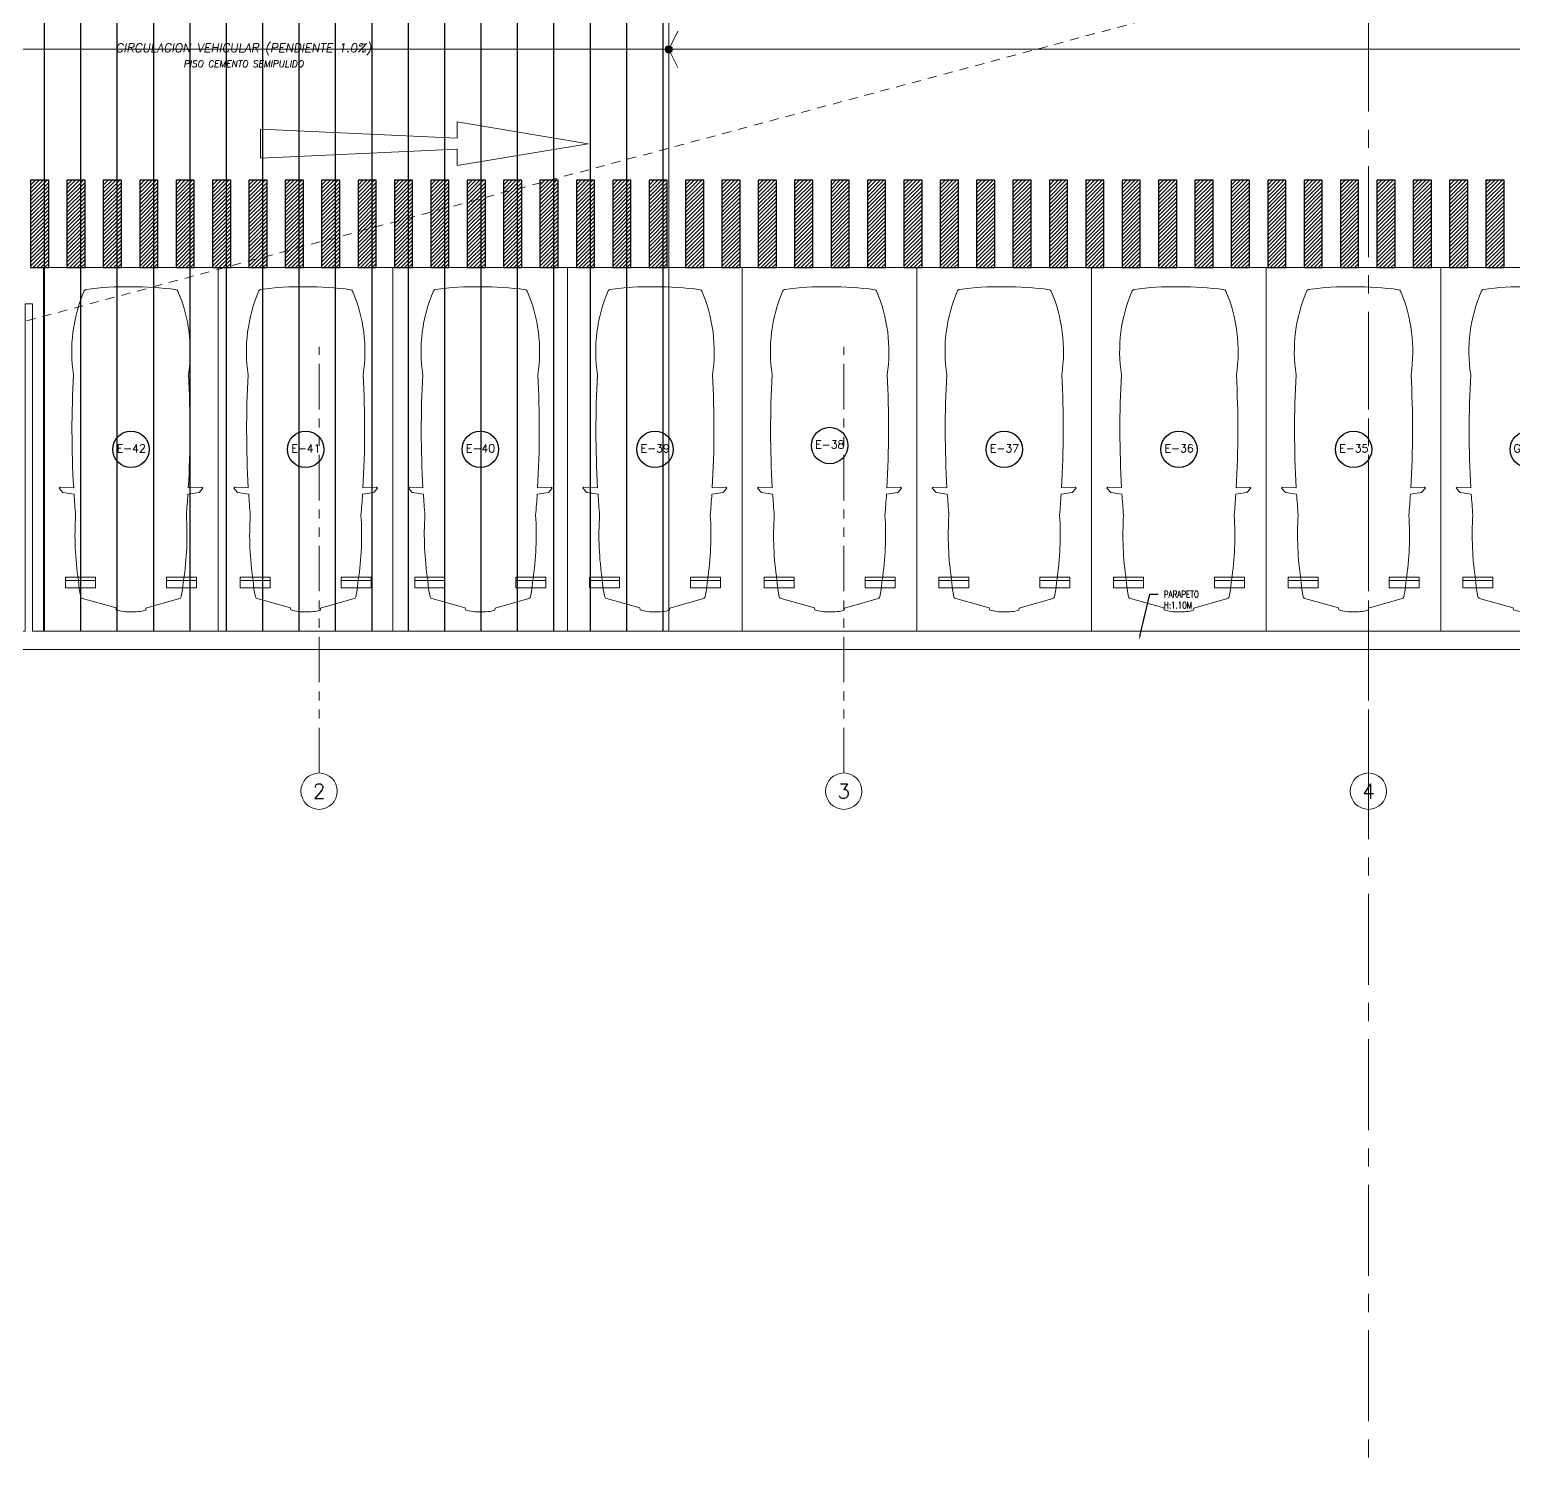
# Model space of a CAD drawing. Header units: millimetres. Extents: x 226317 to 226469, y 8188100 to 8188260.
# Drawn here: x 226348.31 to 226368.7, y 8188100.32 to 8188120.18 of the extents above; entities that cross this region are included whole.
import ezdxf
from ezdxf import colors
from ezdxf.entities.mleader import LeaderData, LeaderLine
from ezdxf.enums import TextEntityAlignment as Align
from ezdxf.math import Vec2, Vec3

# ---------------------------------------------------------------- set-up
doc = ezdxf.new("R2010")
doc.units = ezdxf.units.MM
for name, pattern in [('CENTER', [2, 1.25, -0.25, 0.25, -0.25]), ('HIDDEN2', [0.1875, 0.125, -0.0625]), ('PHANTOM', [2.5, 1.25, -0.25, 0.25, -0.25, 0.25, -0.25]), ('PHANTOM2', [1.25, 0.625, -0.125, 0.125, -0.125, 0.125, -0.125])]:
    doc.linetypes.add(name, pattern=pattern)
for name, color, linetype in [('A-COTAS INT', 8, 'Continuous'), ('A-EJES', 8, 'PHANTOM'), ('A-HATCH', 8, 'Continuous'), ('A-LINEAS', 8, 'Continuous'), ('A-MOBILIARIO', 8, 'Continuous'), ('A-MURO BAJO', 8, 'Continuous'), ('A-NUMERO ESTAC', 8, 'Continuous'), ('A-PROYECCIONES', 8, 'HIDDEN2'), ('A-TEXTO-ACABADO PISO', 8, 'Continuous'), ('A-TEXTO-AMBIENTES', 8, 'Continuous'), ('A-TEXTO-INDICACIONES', 8, 'Continuous'), ('CIRCULACION PEATONAL', 8, 'Continuous'), ('DLP_MURO BAJO', 8, 'Continuous')]:
    doc.layers.add(name, color=color, linetype=linetype)
doc.layers.add('A-ETAPAS', color=8, linetype='Continuous', lineweight=35, plot=False)
doc.styles.add('ROMANS', font='ROMANS.shx', dxfattribs={"oblique": 10})
doc.styles.add('TXT_COTAS', font='romans.shx', dxfattribs={"width": 0.8})

# ---------------------------------------------------------------- blocks, each defined once
blk = doc.blocks.new('*U25')
at = {"layer": 'CIRCULACION PEATONAL'}
h = blk.add_hatch(dxfattribs=at)
h.set_pattern_fill('ANSI31', color=256, scale=0.3)
h.set_pattern_definition([(45, (93.25036784235422, 0), (-0.02651650429449553, 0.02651650429449553), [])])
h.paths.add_polyline_path([(93.54736672583536, 0.2275326177477837), (93.29736672589357, 0.2275326177477837), (93.29736672589357, -0.9724673796445131), (93.54736672583536, -0.9724673796445131)])
h = blk.add_hatch(dxfattribs=at)
h.set_pattern_fill('ANSI31', color=256, scale=0.3)
h.set_pattern_definition([(45, (93.75036784235422, 0), (-0.02651650429449553, 0.02651650429449553), [])])
h.paths.add_polyline_path([(94.04736672583536, 0.2275326177477837), (93.79736672589357, 0.2275326177477837), (93.79736672589357, -0.9724673796445131), (94.04736672583536, -0.9724673796445131)])
h = blk.add_hatch(dxfattribs=at)
h.set_pattern_fill('ANSI31', color=256, scale=0.3)
h.set_pattern_definition([(45, (94.25036784235422, 0), (-0.02651650429449553, 0.02651650429449553), [])])
h.paths.add_polyline_path([(94.54736672583536, 0.2275326177477837), (94.29736672589357, 0.2275326177477837), (94.29736672589357, -0.9724673796445131), (94.54736672583536, -0.9724673796445131)])
h = blk.add_hatch(dxfattribs=at)
h.set_pattern_fill('ANSI31', color=256, scale=0.3)
h.set_pattern_definition([(45, (94.75036784235422, 0), (-0.02651650429449553, 0.02651650429449553), [])])
h.paths.add_polyline_path([(95.04736672583536, 0.2275326177477837), (94.79736672589357, 0.2275326177477837), (94.79736672589357, -0.9724673796445131), (95.04736672583536, -0.9724673796445131)])
h = blk.add_hatch(dxfattribs=at)
h.set_pattern_fill('ANSI31', color=256, scale=0.3)
h.set_pattern_definition([(45, (95.25036784235422, 0), (-0.02651650429449553, 0.02651650429449553), [])])
h.paths.add_polyline_path([(95.54736672583536, 0.2275326177477837), (95.29736672589357, 0.2275326177477837), (95.29736672589357, -0.9724673796445131), (95.54736672583536, -0.9724673796445131)])
h = blk.add_hatch(dxfattribs=at)
h.set_pattern_fill('ANSI31', color=256, scale=0.3)
h.set_pattern_definition([(45, (95.75036784235422, 0), (-0.02651650429449553, 0.02651650429449553), [])])
h.paths.add_polyline_path([(96.04736672583536, 0.2275326177477837), (95.79736672589357, 0.2275326177477837), (95.79736672589357, -0.9724673796445131), (96.04736672583536, -0.9724673796445131)])
h = blk.add_hatch(dxfattribs=at)
h.set_pattern_fill('ANSI31', color=256, scale=0.3)
h.set_pattern_definition([(45, (96.25036784235422, 0), (-0.02651650429449553, 0.02651650429449553), [])])
h.paths.add_polyline_path([(96.54736672583536, 0.2275326177477837), (96.29736672589357, 0.2275326177477837), (96.29736672589357, -0.9724673796445131), (96.54736672583536, -0.9724673796445131)])
h = blk.add_hatch(dxfattribs=at)
h.set_pattern_fill('ANSI31', color=256, scale=0.3)
h.set_pattern_definition([(45, (96.75036784235422, 0), (-0.02651650429449553, 0.02651650429449553), [])])
h.paths.add_polyline_path([(97.04736672583536, 0.2275326177477837), (96.79736672589357, 0.2275326177477837), (96.79736672589357, -0.9724673796445131), (97.04736672583536, -0.9724673796445131)])
h = blk.add_hatch(dxfattribs=at)
h.set_pattern_fill('ANSI31', color=256, scale=0.3)
h.set_pattern_definition([(45, (97.25036784235422, 0), (-0.02651650429449553, 0.02651650429449553), [])])
h.paths.add_polyline_path([(97.54736672583536, 0.2275326177477837), (97.29736672589357, 0.2275326177477837), (97.29736672589357, -0.9724673796445131), (97.54736672583536, -0.9724673796445131)])
h = blk.add_hatch(dxfattribs=at)
h.set_pattern_fill('ANSI31', color=256, scale=0.3)
h.set_pattern_definition([(45, (97.75036784235422, 0), (-0.02651650429449553, 0.02651650429449553), [])])
h.paths.add_polyline_path([(98.04736672583536, 0.2275326177477837), (97.79736672589357, 0.2275326177477837), (97.79736672589357, -0.9724673796445131), (98.04736672583536, -0.9724673796445131)])
h = blk.add_hatch(dxfattribs=at)
h.set_pattern_fill('ANSI31', color=256, scale=0.3)
h.set_pattern_definition([(45, (98.25036784235422, 0), (-0.02651650429449553, 0.02651650429449553), [])])
h.paths.add_polyline_path([(98.54736672583536, 0.2275326177477837), (98.29736672589357, 0.2275326177477837), (98.29736672589357, -0.9724673796445131), (98.54736672583536, -0.9724673796445131)])
h = blk.add_hatch(dxfattribs=at)
h.set_pattern_fill('ANSI31', color=256, scale=0.3)
h.set_pattern_definition([(45, (98.75036784235422, 0), (-0.02651650429449553, 0.02651650429449553), [])])
h.paths.add_polyline_path([(99.04736672583536, 0.2275326177477837), (98.79736672589357, 0.2275326177477837), (98.79736672589357, -0.9724673796445131), (99.04736672583536, -0.9724673796445131)])
h = blk.add_hatch(dxfattribs=at)
h.set_pattern_fill('ANSI31', color=256, scale=0.3)
h.set_pattern_definition([(45, (99.25036784235422, 0), (-0.02651650429449553, 0.02651650429449553), [])])
h.paths.add_polyline_path([(99.54736672583536, 0.2275326177477837), (99.29736672589357, 0.2275326177477837), (99.29736672589357, -0.9724673796445131), (99.54736672583536, -0.9724673796445131)])
h = blk.add_hatch(dxfattribs=at)
h.set_pattern_fill('ANSI31', color=256, scale=0.3)
h.set_pattern_definition([(45, (99.75036784235422, 0), (-0.02651650429449553, 0.02651650429449553), [])])
h.paths.add_polyline_path([(100.0473667258354, 0.2275326177477837), (99.79736672589357, 0.2275326177477837), (99.79736672589357, -0.9724673796445131), (100.0473667258354, -0.9724673796445131)])
h = blk.add_hatch(dxfattribs=at)
h.set_pattern_fill('ANSI31', color=256, scale=0.3)
h.set_pattern_definition([(45, (100.2503678423542, 0), (-0.02651650429449553, 0.02651650429449553), [])])
h.paths.add_polyline_path([(100.5473667258354, 0.2275326177477837), (100.2973667258936, 0.2275326177477837), (100.2973667258936, -0.9724673796445131), (100.5473667258354, -0.9724673796445131)])
h = blk.add_hatch(dxfattribs=at)
h.set_pattern_fill('ANSI31', color=256, scale=0.3)
h.set_pattern_definition([(45, (100.7503678423542, 0), (-0.02651650429449553, 0.02651650429449553), [])])
h.paths.add_polyline_path([(101.0473667258354, 0.2275326177477837), (100.7973667258936, 0.2275326177477837), (100.7973667258936, -0.9724673796445131), (101.0473667258354, -0.9724673796445131)])
h = blk.add_hatch(dxfattribs=at)
h.set_pattern_fill('ANSI31', color=256, scale=0.3)
h.set_pattern_definition([(45, (101.2503678423542, 0), (-0.02651650429449553, 0.02651650429449553), [])])
h.paths.add_polyline_path([(101.5473667258354, 0.2275326177477837), (101.2973667258936, 0.2275326177477837), (101.2973667258936, -0.9724673796445131), (101.5473667258354, -0.9724673796445131)])
h = blk.add_hatch(dxfattribs=at)
h.set_pattern_fill('ANSI31', color=256, scale=0.3)
h.set_pattern_definition([(45, (101.7503678423542, 0), (-0.02651650429449553, 0.02651650429449553), [])])
h.paths.add_polyline_path([(102.0473667258354, 0.2275326177477837), (101.7973667258936, 0.2275326177477837), (101.7973667258936, -0.9724673796445131), (102.0473667258354, -0.9724673796445131)])
h = blk.add_hatch(dxfattribs=at)
h.set_pattern_fill('ANSI31', color=256, scale=0.3)
h.set_pattern_definition([(45, (102.2503678423542, 0), (-0.02651650429449553, 0.02651650429449553), [])])
h.paths.add_polyline_path([(102.5473667258354, 0.2275326177477837), (102.2973667258936, 0.2275326177477837), (102.2973667258936, -0.9724673796445131), (102.5473667258354, -0.9724673796445131)])
h = blk.add_hatch(dxfattribs=at)
h.set_pattern_fill('ANSI31', color=256, scale=0.3)
h.set_pattern_definition([(45, (102.7503678423542, 0), (-0.02651650429449553, 0.02651650429449553), [])])
h.paths.add_polyline_path([(103.0473667258354, 0.2275326177477837), (102.7973667258936, 0.2275326177477837), (102.7973667258936, -0.9724673796445131), (103.0473667258354, -0.9724673796445131)])
h = blk.add_hatch(dxfattribs=at)
h.set_pattern_fill('ANSI31', color=256, scale=0.3)
h.set_pattern_definition([(45, (103.2503678423542, 0), (-0.02651650429449553, 0.02651650429449553), [])])
h.paths.add_polyline_path([(103.5473667258354, 0.2275326177477837), (103.2973667258936, 0.2275326177477837), (103.2973667258936, -0.9724673796445131), (103.5473667258354, -0.9724673796445131)])
h = blk.add_hatch(dxfattribs=at)
h.set_pattern_fill('ANSI31', color=256, scale=0.3)
h.set_pattern_definition([(45, (103.7503678423542, 0), (-0.02651650429449553, 0.02651650429449553), [])])
h.paths.add_polyline_path([(104.0473667258354, 0.2275326177477837), (103.7973667258936, 0.2275326177477837), (103.7973667258936, -0.9724673796445131), (104.0473667258354, -0.9724673796445131)])
h = blk.add_hatch(dxfattribs=at)
h.set_pattern_fill('ANSI31', color=256, scale=0.3)
h.set_pattern_definition([(45, (104.2503678423542, 0), (-0.02651650429449553, 0.02651650429449553), [])])
h.paths.add_polyline_path([(104.5473667258354, 0.2275326177477837), (104.2973667258936, 0.2275326177477837), (104.2973667258936, -0.9724673796445131), (104.5473667258354, -0.9724673796445131)])
h = blk.add_hatch(dxfattribs=at)
h.set_pattern_fill('ANSI31', color=256, scale=0.3)
h.set_pattern_definition([(45, (104.7503678423542, 0), (-0.02651650429449553, 0.02651650429449553), [])])
h.paths.add_polyline_path([(105.0473667258354, 0.2275326177477837), (104.7973667258936, 0.2275326177477837), (104.7973667258936, -0.9724673796445131), (105.0473667258354, -0.9724673796445131)])
h = blk.add_hatch(dxfattribs=at)
h.set_pattern_fill('ANSI31', color=256, scale=0.3)
h.set_pattern_definition([(45, (105.2503678423542, 0), (-0.02651650429449553, 0.02651650429449553), [])])
h.paths.add_polyline_path([(105.5473667258354, 0.2275326177477837), (105.2973667258936, 0.2275326177477837), (105.2973667258936, -0.9724673796445131), (105.5473667258354, -0.9724673796445131)])
h = blk.add_hatch(dxfattribs=at)
h.set_pattern_fill('ANSI31', color=256, scale=0.3)
h.set_pattern_definition([(45, (105.7503678423542, 0), (-0.02651650429449553, 0.02651650429449553), [])])
h.paths.add_polyline_path([(106.0473667258354, 0.2275326177477837), (105.7973667258936, 0.2275326177477837), (105.7973667258936, -0.9724673796445131), (106.0473667258354, -0.9724673796445131)])
h = blk.add_hatch(dxfattribs=at)
h.set_pattern_fill('ANSI31', color=256, scale=0.3)
h.set_pattern_definition([(45, (106.2503678423542, 0), (-0.02651650429449553, 0.02651650429449553), [])])
h.paths.add_polyline_path([(106.5473667258354, 0.2275326177477837), (106.2973667258936, 0.2275326177477837), (106.2973667258936, -0.9724673796445131), (106.5473667258354, -0.9724673796445131)])
h = blk.add_hatch(dxfattribs=at)
h.set_pattern_fill('ANSI31', color=256, scale=0.3)
h.set_pattern_definition([(45, (106.7503678423542, 0), (-0.02651650429449553, 0.02651650429449553), [])])
h.paths.add_polyline_path([(107.0473667258354, 0.2275326177477837), (106.7973667258936, 0.2275326177477837), (106.7973667258936, -0.9724673796445131), (107.0473667258354, -0.9724673796445131)])
h = blk.add_hatch(dxfattribs=at)
h.set_pattern_fill('ANSI31', color=256, scale=0.3)
h.set_pattern_definition([(45, (107.2503678423542, 0), (-0.02651650429449553, 0.02651650429449553), [])])
h.paths.add_polyline_path([(107.5473667258354, 0.2275326177477837), (107.2973667258936, 0.2275326177477837), (107.2973667258936, -0.9724673796445131), (107.5473667258354, -0.9724673796445131)])
h = blk.add_hatch(dxfattribs=at)
h.set_pattern_fill('ANSI31', color=256, scale=0.3)
h.set_pattern_definition([(45, (107.7503678423542, 0), (-0.02651650429449553, 0.02651650429449553), [])])
h.paths.add_polyline_path([(108.0473667258354, 0.2275326177477837), (107.7973667258936, 0.2275326177477837), (107.7973667258936, -0.9724673796445131), (108.0473667258354, -0.9724673796445131)])
h = blk.add_hatch(dxfattribs=at)
h.set_pattern_fill('ANSI31', color=256, scale=0.3)
h.set_pattern_definition([(45, (108.2503678423542, 0), (-0.02651650429449553, 0.02651650429449553), [])])
h.paths.add_polyline_path([(108.5473667258354, 0.2275326177477837), (108.2973667258936, 0.2275326177477837), (108.2973667258936, -0.9724673796445131), (108.5473667258354, -0.9724673796445131)])
h = blk.add_hatch(dxfattribs=at)
h.set_pattern_fill('ANSI31', color=256, scale=0.3)
h.set_pattern_definition([(45, (108.7503678423542, 0), (-0.02651650429449553, 0.02651650429449553), [])])
h.paths.add_polyline_path([(109.0473667258354, 0.2275326177477837), (108.7973667258936, 0.2275326177477837), (108.7973667258936, -0.9724673796445131), (109.0473667258354, -0.9724673796445131)])
h = blk.add_hatch(dxfattribs=at)
h.set_pattern_fill('ANSI31', color=256, scale=0.3)
h.set_pattern_definition([(45, (109.2503678423542, 0), (-0.02651650429449553, 0.02651650429449553), [])])
h.paths.add_polyline_path([(109.5473667258354, 0.2275326177477837), (109.2973667258936, 0.2275326177477837), (109.2973667258936, -0.9724673796445131), (109.5473667258354, -0.9724673796445131)])
h = blk.add_hatch(dxfattribs=at)
h.set_pattern_fill('ANSI31', color=256, scale=0.3)
h.set_pattern_definition([(45, (109.7503678423542, 0), (-0.02651650429449553, 0.02651650429449553), [])])
h.paths.add_polyline_path([(110.0473667258354, 0.2275326177477837), (109.7973667258936, 0.2275326177477837), (109.7973667258936, -0.9724673796445131), (110.0473667258354, -0.9724673796445131)])
h = blk.add_hatch(dxfattribs=at)
h.set_pattern_fill('ANSI31', color=256, scale=0.3)
h.set_pattern_definition([(45, (110.2503678423542, 0), (-0.02651650429449553, 0.02651650429449553), [])])
h.paths.add_polyline_path([(110.5473667258354, 0.2275326177477837), (110.2973667258936, 0.2275326177477837), (110.2973667258936, -0.9724673796445131), (110.5473667258354, -0.9724673796445131)])
h = blk.add_hatch(dxfattribs=at)
h.set_pattern_fill('ANSI31', color=256, scale=0.3)
h.set_pattern_definition([(45, (110.7503678423542, 0), (-0.02651650429449553, 0.02651650429449553), [])])
h.paths.add_polyline_path([(111.0473667258354, 0.2275326177477837), (110.7973667258936, 0.2275326177477837), (110.7973667258936, -0.9724673796445131), (111.0473667258354, -0.9724673796445131)])
h = blk.add_hatch(dxfattribs=at)
h.set_pattern_fill('ANSI31', color=256, scale=0.3)
h.set_pattern_definition([(45, (111.2503678423542, 0), (-0.02651650429449553, 0.02651650429449553), [])])
h.paths.add_polyline_path([(111.5473667258354, 0.2275326177477837), (111.2973667258936, 0.2275326177477837), (111.2973667258936, -0.9724673796445131), (111.5473667258354, -0.9724673796445131)])
h = blk.add_hatch(dxfattribs=at)
h.set_pattern_fill('ANSI31', color=256, scale=0.3)
h.set_pattern_definition([(45, (111.7503678423542, 0), (-0.02651650429449553, 0.02651650429449553), [])])
h.paths.add_polyline_path([(112.0473667258354, 0.2275326177477837), (111.7973667258936, 0.2275326177477837), (111.7973667258936, -0.9724673796445131), (112.0473667258354, -0.9724673796445131)])
h = blk.add_hatch(dxfattribs=at)
h.set_pattern_fill('ANSI31', color=256, scale=0.3)
h.set_pattern_definition([(45, (112.2503678423542, 0), (-0.02651650429449553, 0.02651650429449553), [])])
h.paths.add_polyline_path([(112.5473667258354, 0.2275326177477837), (112.2973667258936, 0.2275326177477837), (112.2973667258936, -0.9724673796445131), (112.5473667258354, -0.9724673796445131)])
h = blk.add_hatch(dxfattribs=at)
h.set_pattern_fill('ANSI31', color=256, scale=0.3)
h.set_pattern_definition([(45, (112.7503678423542, 0), (-0.02651650429449553, 0.02651650429449553), [])])
h.paths.add_polyline_path([(113.0473667258354, 0.2275326177477837), (112.7973667258936, 0.2275326177477837), (112.7973667258936, -0.9724673796445131), (113.0473667258354, -0.9724673796445131)])
h = blk.add_hatch(dxfattribs=at)
h.set_pattern_fill('ANSI31', color=256, scale=0.3)
h.set_pattern_definition([(45, (113.2503678423542, 0), (-0.02651650429449553, 0.02651650429449553), [])])
h.paths.add_polyline_path([(113.5473667258354, 0.2275326177477837), (113.2973667258936, 0.2275326177477837), (113.2973667258936, -0.9724673796445131), (113.5473667258354, -0.9724673796445131)])
for points in [[(93.29736672589357, -0.9724673796445131), (93.54736672583536, -0.9724673796445131), (93.54736672583536, 0.2275326177477837), (93.29736672589357, 0.2275326177477837)], [(93.79736672589357, -0.9724673796445131), (94.04736672583536, -0.9724673796445131), (94.04736672583536, 0.2275326177477837), (93.79736672589357, 0.2275326177477837)], [(94.29736672589357, -0.9724673796445131), (94.54736672583536, -0.9724673796445131), (94.54736672583536, 0.2275326177477837), (94.29736672589357, 0.2275326177477837)], [(94.79736672589357, -0.9724673796445131), (95.04736672583536, -0.9724673796445131), (95.04736672583536, 0.2275326177477837), (94.79736672589357, 0.2275326177477837)], [(95.29736672589357, -0.9724673796445131), (95.54736672583536, -0.9724673796445131), (95.54736672583536, 0.2275326177477837), (95.29736672589357, 0.2275326177477837)], [(95.79736672589357, -0.9724673796445131), (96.04736672583536, -0.9724673796445131), (96.04736672583536, 0.2275326177477837), (95.79736672589357, 0.2275326177477837)], [(96.29736672589357, -0.9724673796445131), (96.54736672583536, -0.9724673796445131), (96.54736672583536, 0.2275326177477837), (96.29736672589357, 0.2275326177477837)], [(96.79736672589357, -0.9724673796445131), (97.04736672583536, -0.9724673796445131), (97.04736672583536, 0.2275326177477837), (96.79736672589357, 0.2275326177477837)], [(97.29736672589357, -0.9724673796445131), (97.54736672583536, -0.9724673796445131), (97.54736672583536, 0.2275326177477837), (97.29736672589357, 0.2275326177477837)], [(97.79736672589357, -0.9724673796445131), (98.04736672583536, -0.9724673796445131), (98.04736672583536, 0.2275326177477837), (97.79736672589357, 0.2275326177477837)], [(98.29736672589357, -0.9724673796445131), (98.54736672583536, -0.9724673796445131), (98.54736672583536, 0.2275326177477837), (98.29736672589357, 0.2275326177477837)], [(98.79736672589357, -0.9724673796445131), (99.04736672583536, -0.9724673796445131), (99.04736672583536, 0.2275326177477837), (98.79736672589357, 0.2275326177477837)], [(99.29736672589357, -0.9724673796445131), (99.54736672583536, -0.9724673796445131), (99.54736672583536, 0.2275326177477837), (99.29736672589357, 0.2275326177477837)], [(99.79736672589357, -0.9724673796445131), (100.0473667258354, -0.9724673796445131), (100.0473667258354, 0.2275326177477837), (99.79736672589357, 0.2275326177477837)], [(100.2973667258936, -0.9724673796445131), (100.5473667258354, -0.9724673796445131), (100.5473667258354, 0.2275326177477837), (100.2973667258936, 0.2275326177477837)], [(100.7973667258936, -0.9724673796445131), (101.0473667258354, -0.9724673796445131), (101.0473667258354, 0.2275326177477837), (100.7973667258936, 0.2275326177477837)], [(101.2973667258936, -0.9724673796445131), (101.5473667258354, -0.9724673796445131), (101.5473667258354, 0.2275326177477837), (101.2973667258936, 0.2275326177477837)], [(101.7973667258936, -0.9724673796445131), (102.0473667258354, -0.9724673796445131), (102.0473667258354, 0.2275326177477837), (101.7973667258936, 0.2275326177477837)], [(102.2973667258936, -0.9724673796445131), (102.5473667258354, -0.9724673796445131), (102.5473667258354, 0.2275326177477837), (102.2973667258936, 0.2275326177477837)], [(102.7973667258936, -0.9724673796445131), (103.0473667258354, -0.9724673796445131), (103.0473667258354, 0.2275326177477837), (102.7973667258936, 0.2275326177477837)], [(103.2973667258936, -0.9724673796445131), (103.5473667258354, -0.9724673796445131), (103.5473667258354, 0.2275326177477837), (103.2973667258936, 0.2275326177477837)], [(103.7973667258936, -0.9724673796445131), (104.0473667258354, -0.9724673796445131), (104.0473667258354, 0.2275326177477837), (103.7973667258936, 0.2275326177477837)], [(104.2973667258936, -0.9724673796445131), (104.5473667258354, -0.9724673796445131), (104.5473667258354, 0.2275326177477837), (104.2973667258936, 0.2275326177477837)], [(104.7973667258936, -0.9724673796445131), (105.0473667258354, -0.9724673796445131), (105.0473667258354, 0.2275326177477837), (104.7973667258936, 0.2275326177477837)], [(105.2973667258936, -0.9724673796445131), (105.5473667258354, -0.9724673796445131), (105.5473667258354, 0.2275326177477837), (105.2973667258936, 0.2275326177477837)], [(105.7973667258936, -0.9724673796445131), (106.0473667258354, -0.9724673796445131), (106.0473667258354, 0.2275326177477837), (105.7973667258936, 0.2275326177477837)], [(106.2973667258936, -0.9724673796445131), (106.5473667258354, -0.9724673796445131), (106.5473667258354, 0.2275326177477837), (106.2973667258936, 0.2275326177477837)], [(106.7973667258936, -0.9724673796445131), (107.0473667258354, -0.9724673796445131), (107.0473667258354, 0.2275326177477837), (106.7973667258936, 0.2275326177477837)], [(107.2973667258936, -0.9724673796445131), (107.5473667258354, -0.9724673796445131), (107.5473667258354, 0.2275326177477837), (107.2973667258936, 0.2275326177477837)], [(107.7973667258936, -0.9724673796445131), (108.0473667258354, -0.9724673796445131), (108.0473667258354, 0.2275326177477837), (107.7973667258936, 0.2275326177477837)], [(108.2973667258936, -0.9724673796445131), (108.5473667258354, -0.9724673796445131), (108.5473667258354, 0.2275326177477837), (108.2973667258936, 0.2275326177477837)], [(108.7973667258936, -0.9724673796445131), (109.0473667258354, -0.9724673796445131), (109.0473667258354, 0.2275326177477837), (108.7973667258936, 0.2275326177477837)], [(109.2973667258936, -0.9724673796445131), (109.5473667258354, -0.9724673796445131), (109.5473667258354, 0.2275326177477837), (109.2973667258936, 0.2275326177477837)], [(109.7973667258936, -0.9724673796445131), (110.0473667258354, -0.9724673796445131), (110.0473667258354, 0.2275326177477837), (109.7973667258936, 0.2275326177477837)], [(110.2973667258936, -0.9724673796445131), (110.5473667258354, -0.9724673796445131), (110.5473667258354, 0.2275326177477837), (110.2973667258936, 0.2275326177477837)], [(110.7973667258936, -0.9724673796445131), (111.0473667258354, -0.9724673796445131), (111.0473667258354, 0.2275326177477837), (110.7973667258936, 0.2275326177477837)], [(111.2973667258936, -0.9724673796445131), (111.5473667258354, -0.9724673796445131), (111.5473667258354, 0.2275326177477837), (111.2973667258936, 0.2275326177477837)], [(111.7973667258936, -0.9724673796445131), (112.0473667258354, -0.9724673796445131), (112.0473667258354, 0.2275326177477837), (111.7973667258936, 0.2275326177477837)], [(112.2973667258936, -0.9724673796445131), (112.5473667258354, -0.9724673796445131), (112.5473667258354, 0.2275326177477837), (112.2973667258936, 0.2275326177477837)], [(112.7973667258936, -0.9724673796445131), (113.0473667258354, -0.9724673796445131), (113.0473667258354, 0.2275326177477837), (112.7973667258936, 0.2275326177477837)], [(113.2973667258936, -0.9724673796445131), (113.5473667258354, -0.9724673796445131), (113.5473667258354, 0.2275326177477837), (113.2973667258936, 0.2275326177477837)]]:
    blk.add_lwpolyline(points, close=True, dxfattribs=at)
blk = doc.blocks.new('EJES 1P')
at = {"layer": 'A-EJES', "color": 8, "linetype": 'PHANTOM2', "lineweight": 0}
for points in [[(5.224336639163084, -18.15109890326858), (5.224335577600868, -12.29184527136385)], [(12.43433661284507, -18.15109881479293), (12.43433555128286, -12.29184518288821)], [(19.64433648064733, -18.15109878685325), (19.64433541908511, -12.29184515494853)]]:
    blk.add_lwpolyline(points, dxfattribs=at)
at = {"layer": 'A-EJES', "color": 8, "linetype": 'Continuous', "lineweight": 0}
for centre in [(5.224336638726527, -18.3981810817495), (12.43433661240852, -18.39818099327385), (19.64433648021077, -18.39818096533418)]:
    blk.add_circle(centre, 0.25, dxfattribs=at)
at = {"layer": 'A-EJES', "color": 8, "linetype": 'Continuous', "lineweight": 0, "style": 'ROMANS'}
for s, p in [('2', (5.224336638726527, -18.3981810817495)), ('3', (12.43433661240852, -18.39818099327385)), ('4', (19.64433648021077, -18.39818096533418))]:
    blk.add_text(s, height=0.2, dxfattribs=at).set_placement(p, align=Align.MIDDLE_CENTER)
blk = doc.blocks.new('EJE')
at = {"linetype": 'Continuous'}
blk.add_circle((-4.656613e-10, -3.7252903e-09), 0.5, dxfattribs=at)
at = {"layer": 'A-TEXTO-INDICACIONES', "style": 'ROMANS'}
blk.add_attdef('EJE', text='', height=0.22, rotation=1.067217058e-07, dxfattribs=at).set_placement((0.0068061400004788, 0.02766973558132052), align=Align.MIDDLE_CENTER)
blk = doc.blocks.new('numeración')
at = {"layer": 'A-NUMERO ESTAC', "color": 8, "lineweight": 0, "xscale": 0.5, "yscale": 0.5, "zscale": 0.5}
for p, values in [((-115.3706686078513, -98.20046931598336), {'EJE': 'E-42'}), ((-112.9706686078571, -98.20046931598336), {'EJE': 'E-41'}), ((-110.5706686078629, -98.20046931598336), {'EJE': 'E-40'}), ((-108.1706686078687, -98.20046931598336), {'EJE': 'E-39'}), ((-105.7706686078745, -98.14769850764424), {'EJE': 'E-38'}), ((-103.3706686078804, -98.20046931598336), {'EJE': 'E-37'}), ((-100.9706686078862, -98.20046931598336), {'EJE': 'E-36'}), ((-98.570668607892, -98.20046931598336), {'EJE': 'E-35'}), ((-96.17066924244864, -98.20046932250261), {'EJE': 'G-01'})]:
    blk.add_blockref('EJE', p, dxfattribs=at).add_auto_attribs(values)
blk = doc.blocks.new('*U60')
at = {"color": 8, "lineweight": 0, "ltscale": 0.5}
for p, q in [((0.2999999999064606, 4.301899374723462), (0.712564089486434, 4.301899372860816)), ((2.099999999894819, 4.301899374723462), (1.687435910314844, 4.301899374723462))]:
    blk.add_line(p, q, dxfattribs=at)
for points in [[(0, 0), (2.400000000000003, 0), (2.400000000000003, 5), (0, 5)], [(0.2999999999064606, 4.405005575418499), (0.2999999999064606, 4.25500557504597), (0.712564089486434, 4.25500557504597), (0.712564089486434, 4.405005573555852)], [(1.687435910314844, 4.405005575418499), (1.687435910314844, 4.25500557504597), (2.099999999894819, 4.25500557504597), (2.099999999894819, 4.405005575418499)]]:
    blk.add_lwpolyline(points, close=True, dxfattribs=at)
blk.add_lwpolyline([(1.987528844945797, 3.028522202071265), (2.174826331529359, 3.017961387783316), (2.188677233038063, 3.033225936144618), (2.135582110820861, 3.092103478759553), (1.982238905377762, 3.114782713422947, 0.005253419644038889), (1.960610162169651, 3.403024230234966, 0.05323468880448375), (1.922881289012321, 4.298445265069629), (1.909960859082231, 4.423920004889395), (1.890709687699156, 4.525403541773585), (1.886232188128608, 4.534997764310868, 0.2186562557100147), (1.867137849190796, 4.551199094653156), (1.405784301436099, 4.68041331440213), (1.402100344206071, 4.707649311509477, 0.09155394760763061), (1.199999999999965, 4.734330136008744, 0.09162043732155131), (0.9978996558110811, 4.708804217427994), (0.9942156983651791, 4.681568217724587), (0.532862150615877, 4.552353999814748, 0.2186562552153479), (0.5137678116788742, 4.536152669489409), (0.509290312102123, 4.526558446958687), (0.4900391407772553, 4.4250749100745), (0.4771187106999186, 4.299600172615821, 0.05323468880111815), (0.4393898377046448, 3.404179129908862, 0.005253420110187526), (0.4177610936803398, 3.115937606692341), (0.2644178889804173, 3.093258382082013), (0.2113227668214244, 3.034380841329721), (0.2251736682137129, 3.01911629296842), (0.4124711549047355, 3.029677107255861, 0.02826491459471849), (0.4099966653127016, 1.475695204805616, 0.1399238157925407), (0.5546126963907227, 0.324876973164095, 0.2721479777528903), (0.5785017503985411, 0.3060667694362756, 0.035352843949907), (1.200000000000272, 0.2656698639912349, 0.0456386399384704), (1.819188438492293, 0.3049118635303407, 0.2721479761988349), (1.843077493167715, 0.3237220675503025, 0.1398888083936435), (1.990003335143852, 1.474540296761161, 0.02826491464424222)], format="xyb", close=True, dxfattribs=at)
blk = doc.blocks.new('PO_GUARDIA CIVIL ESQ FAISANES_PLANTAS_Sotanos_REVA_2022.01.24 - copia$0$XREF_SOTANOS - ETAPA 1-2020.06.26$0$frr')
at = {"color": 8, "lineweight": 0}
blk.add_lwpolyline([(-0.2000000000000455, -4.499999999999886), (0.2000000000000455, -4.5), (0.07500150000004169, -1.800000000000068), (0.2999999999999545, -1.799999999999955), (0, 0), (-0.2999999999999545, -1.799999999999955), (-0.07500149999981431, -1.799999999999955)], close=True, dxfattribs=at)
blk = doc.blocks.new('TEXTOSSS')
at = {"transparency": 33554483, "rotation": 270}
blk.add_blockref('PO_GUARDIA CIVIL ESQ FAISANES_PLANTAS_Sotanos_REVA_2022.01.24 - copia$0$XREF_SOTANOS - ETAPA 1-2020.06.26$0$frr', (-111.8203167991014, -82.80000145733356), dxfattribs=at)
at = {"layer": 'A-TEXTO-ACABADO PISO', "color": 8, "lineweight": 0, "insert": (-116.5561258148227, -81.65612294897437), "char_height": 0.09, "attachment_point": 2, "style": 'ROMANS'}
blk.add_mtext_dynamic_manual_height_columns('PISO CEMENTO SEMIPULIDO', width=1.586306558412616, gutter_width=12.5, heights=[0], dxfattribs=at)
at = {"layer": 'A-TEXTO-AMBIENTES', "color": 8, "lineweight": 0, "insert": (-116.5562639723357, -81.50041475519538), "char_height": 0.12, "width": 4.147711165518017, "attachment_point": 5, "style": 'ROMANS'}
blk.add_mtext('CIRCULACION VEHICULAR (PENDIENTE 1.0%)', dxfattribs=at)
at = {"layer": 'A-TEXTO-INDICACIONES', "color": 8, "lineweight": 0}
ml = blk.add_multileader_mtext('Standard', dxfattribs=at)
ml.set_content('\\pxsm1,ql,t16;PARAPETO\\PH:1.10M', color=8, style='TXT_COTAS')
ml.set_leader_properties(color=7)
ml.build(insert=Vec2(0, 0))
ml.multileader.update_dxf_attribs({"dogleg_length": 0.1104934798556762, "arrow_head_size": 0.07})
ctx = ml.context
ctx.base_point, ctx.char_height, ctx.arrow_head_size, ctx.landing_gap_size, ctx.plane_origin = Vec3(-103.9888445931658, -88.99143027327955), 0.09, 0.07, 0.05, Vec3(-104.2525678822421, -89.43165484257042)
ctx.text_align_type = 2
notes = []
notes.append((ctx, [(0, (1, 1, 0), (-104.0993380730215, -88.99143027327955), (1, 0), 0.1104934798556762, [(0, [(-104.2501191223855, -89.6178157767281)], 0, [])])]))
ctx.mtext.insert, ctx.mtext.width, ctx.mtext.defined_height, ctx.mtext.alignment, ctx.mtext.flow_direction = Vec3(-103.4279874503263, -88.94643027335405), 0.48087771923726, 0.4369191216492239, 3, 5
for ctx, leaders in notes:
    for number, flags, end, landing, length, lines in leaders:
        leader = LeaderData()
        leader.index, (leader.has_last_leader_line, leader.has_dogleg_vector, leader.attachment_direction) = number, flags
        leader.last_leader_point, leader.dogleg_vector, leader.dogleg_length = Vec3(end), Vec3(landing), length
        for number, points, colour, breaks in lines:
            line = LeaderLine()
            line.index, line.vertices, line.color, line.breaks = number, Vec3.list(points), colors.encode_raw_color(colour), breaks
            leader.lines.append(line)
        ctx.leaders.append(leader)
blk = doc.blocks.new('arq. estac.')
at = {"lineweight": 0}
h = blk.add_hatch(color=8, dxfattribs=at)
h.dxf.hatch_style = 1
edge = h.paths.add_edge_path()
edge.add_arc((226652.5180799917, 8188124.55133382), 0.04999999999999956, 0, 360)
at = {"layer": 'A-HATCH'}
h = blk.add_hatch(dxfattribs=at)
h.set_pattern_fill('_USER', color=256, scale=0.5, angle=90, pattern_type=0)
h.set_pattern_definition([(90, (226652.5191260753, 8188124.558444141), (-0.5, 3.061616997868383e-17), [])])
edge = h.paths.add_edge_path()
edge.add_line((226640.4091214741, 8188127.553894949), (226640.4091216203, 8188125.803801075))
edge.add_arc((226634.4091216201, 8188125.803895617), 6.000000001006788, 301.2205747414787, 359.99909718773006, ccw=False)
edge.add_line((226637.5191264288, 8188120.672826517), (226637.5191260753, 8188116.553894725))
edge.add_line((226637.5191260753, 8188116.553894725), (226643.6747928222, 8188116.553893005))
edge.add_line((226643.6747928222, 8188116.553893005), (226643.6747928785, 8188121.053896001))
edge.add_line((226643.6747928785, 8188121.053896001), (226643.7747928787, 8188121.053895997))
edge.add_line((226643.7747928787, 8188121.053895997), (226643.7747928047, 8188116.553893174))
edge.add_line((226643.7747928047, 8188116.553893174), (226652.5191260753, 8188116.553896889))
edge.add_line((226652.5191260753, 8188116.553896889), (226652.5191260753, 8188132.553891577))
edge.add_line((226652.5191260753, 8188132.553891577), (226641.3753400934, 8188132.553896145))
edge.add_line((226641.3753400934, 8188132.553896145), (226641.375339982, 8188127.55389503))
edge.add_line((226641.375339982, 8188127.55389503), (226640.4091214741, 8188127.553894949))
at = {"color": 8, "lineweight": 0}
for p, q in [((226640.2773949594, 8188124.553548452), (226652.5170339081, 8188124.553416718)), ((226652.5168175382, 8188124.55384754), (226683.6391258288, 8188124.553416718))]:
    blk.add_line(p, q, dxfattribs=at)
blk.add_lwpolyline([(226652.643528332, 8188124.301548806), (226652.5179718067, 8188124.551549232), (226652.6435283381, 8188124.801548807)], dxfattribs=at)
blk.add_circle((226652.5180799917, 8188124.55133382), 0.04999999999999956, dxfattribs=at)
at = {"layer": 'A-ETAPAS', "color": 8, "linetype": 'CENTER', "lineweight": 0}
blk.add_line((226662.1341267221, 8188264.945562268), (226662.1341267221, 8188104.966244511), dxfattribs=at)
at = {"layer": 'A-LINEAS', "color": 8, "lineweight": 0}
blk.add_lwpolyline([(226640.4091214741, 8188127.553894949), (226640.4091216203, 8188125.803801075, -0.2622449280262831), (226637.5191264288, 8188120.672826517), (226637.5191260753, 8188116.553894725), (226643.6747928222, 8188116.553893005), (226643.6747928785, 8188121.053896001), (226643.7747928787, 8188121.053895997), (226643.7747928047, 8188116.553893174), (226652.5191260753, 8188116.553896889), (226652.5191260753, 8188132.553891577), (226641.3753400934, 8188132.553896145), (226641.375339982, 8188127.55389503)], format="xyb", close=True, dxfattribs=at)
blk.add_lwpolyline([(226652.5191260753, 8188132.553896234), (226652.5191260753, 8188116.553895999), (226683.6391258288, 8188116.553846325), (226683.6391258288, 8188132.553896234)], close=True, dxfattribs=at)
at = {"layer": 'A-MURO BAJO', "color": 8, "lineweight": 0}
for p in [(226643.6747928733, 8188121.053895997), (226643.7747928082, 8188116.553894378)]:
    blk.add_line(p, (226643.7747928753, 8188121.053895999), dxfattribs=at)
for points in [[(226626.0486841458, 8188122.990833599), (226627.635867991, 8188116.303894834), (226759.3791256264, 8188116.303895157)], [(226643.8147928211, 8188116.553896002), (226759.1291257176, 8188116.553895959), (226759.1291257922, 8188121.553895336)]]:
    blk.add_lwpolyline(points, dxfattribs=at)
at = {"layer": 'A-PROYECCIONES', "color": 8, "lineweight": 0}
blk.add_line((226627.833474765, 8188116.553894835), (226687.3241145769, 8188132.55375563), dxfattribs=at)
blk.add_blockref('EJES 1P', (226642.4897912069, 8188132.75389568))
at = {"rotation": 180.0005141974605}
blk.add_blockref('*U25', (226757.2965010836, 8188121.780569638), dxfattribs=at)
at = {"layer": 'A-COTAS INT'}
blk.add_blockref('TEXTOSSS', (226763.2310241363, 8188206.05389734), dxfattribs=at)
at = {"layer": 'A-ETAPAS'}
blk.add_blockref('numeración', (226760.4997950284, 8188217.254150522), dxfattribs=at)
at = {"layer": 'A-MOBILIARIO', "rotation": 180}
for p in [(226646.329125786, 8188121.553895663), (226648.729125786, 8188121.553895663), (226651.129125786, 8188121.553895663), (226653.5291257859, 8188121.553895663), (226655.9291257859, 8188121.553895663), (226658.3291257859, 8188121.553895663), (226660.7291257859, 8188121.553895663), (226663.1291257859, 8188121.553895663), (226665.5291257859, 8188121.553895663)]:
    blk.add_blockref('*U60', p, dxfattribs=at)
at = {"layer": 'DLP_MURO BAJO', "color": 8}
blk.add_blockref('EJES 1P', (226642.4897912069, 8188132.75389568), dxfattribs=at)

msp = doc.modelspace()

# ---------------------------------------------------------------- block references
msp.add_blockref('arq. estac.', (-295.4220376470475, -4.645514124073088))

doc.saveas('drawing.dxf')
